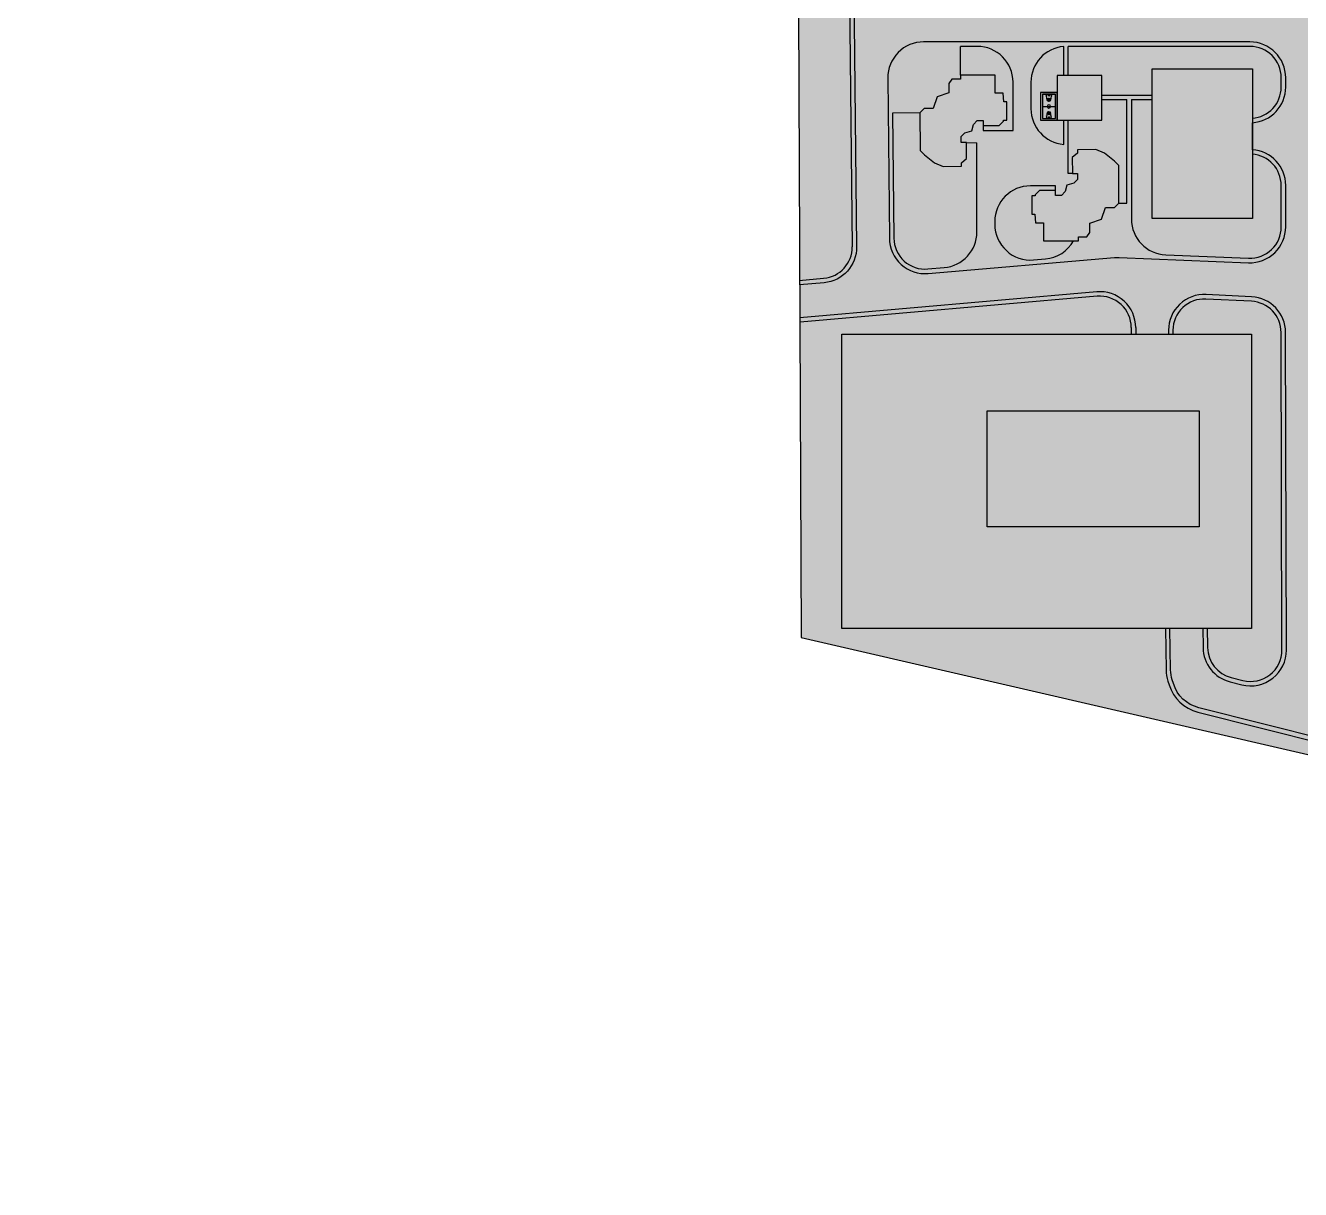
# Model space of a CAD drawing. Header units: inches. Extents: x -634 to 3638, y -6930911 to 5552.
# Drawn here: x 1642.5 to 2070.2, y 1952.9 to 2343.4 of the extents above; entities that cross this region are included whole.
import ezdxf

# ---------------------------------------------------------------- set-up
doc = ezdxf.new("R2010")
doc.units = ezdxf.units.IN
doc.header["$MEASUREMENT"] = 0
doc.layers.add('ELEV', color=134, linetype='Continuous', lineweight=18)
doc.layers.add('SPORT', color=7, linetype='Continuous')
doc.layers.add('муниц.здания', color=181, linetype='Continuous')
for name, color, linetype, true_color in [('дет.площадки', 7, 'Continuous', 0xf5eb38), ('дорога', 7, 'Continuous', 0x737373), ('жил.зона', 7, 'Continuous', 0xee6868), ('парковка', 7, 'Continuous', 0x000000)]:
    doc.layers.add(name, color=color, linetype=linetype, true_color=true_color)

# ---------------------------------------------------------------- blocks, each defined once
blk = doc.blocks.new('A$C6FDB6B95')
at = {"layer": 'SPORT'}
for p, q in [((-2148, 1133), (1300, 1133)), ((-2148, -936), (-2148, 1133)), ((-1920, 438), (-1256, 300)), ((-1918, 904), (1070, 904)), ((-1918, -706), (-1918, 904)), ((-1918, -246), (-1918, 444)), ((-1918, -246), (-1918, 444)), ((-1918, 444), (-1255, 306)), ((-1721, 403), (-1720, 408)), ((-1716, 402), (-1721, 403)), ((-1720, 408), (-1715, 407)), ((-1715, 407), (-1716, 402)), ((-1620, 382), (-1619, 387)), ((-1615, 381), (-1620, 382)), ((-1619, 387), (-1613, 386)), ((-1613, 386), (-1615, 381)), ((-1519, 361), (-1518, 366)), ((-1513, 360), (-1519, 361)), ((-1518, 366), (-1512, 365)), ((-1512, 365), (-1513, 360)), ((-1277, 305), (-1276, 299)), ((-1258, -102), (-1258, 300)), ((-1252, 300), (-1252, -102)), ((-427, -706), (-427, 904)), ((-427, -418), (-427, 616)), ((-421, -706), (-421, 904)), ((-421, -418), (-421, 616)), ((1070, 444), (406, 306)), ((1071, 438), (407, 300)), ((409, -102), (409, 300)), ((429, 305), (428, 299)), ((1070, 904), (1070, -706)), ((1070, -246), (1070, 444)), ((1070, -246), (1070, 444)), ((1300, 1133), (1300, -936)), ((1300, -936), (-2148, -936)), ((-1256, -102), (-1920, -240)), ((-1255, -108), (-1918, -246)), ((1070, -706), (-1918, -706)), ((-1277, -107), (-1276, -101)), ((406, -108), (1070, -246)), ((407, -102), (1071, -240)), ((429, -107), (428, -101))]:
    blk.add_line(p, q, dxfattribs=at)
for points in [[(1300, -936), (-2148, -936), (-2148, 1133), (1300, 1133)], [(1076, -711), (-1924, -711), (-1924, 909), (1076, 909)], [(-1781, 202), (-1784, 202), (-1784, -4), (-1781, -4)], [(671, 361), (669, 366), (664, 365), (665, 360)], [(772, 382), (771, 387), (765, 386), (766, 381)], [(873, 403), (872, 408), (866, 407), (868, 402)], [(932, 202), (936, 202), (936, -4), (932, -4)], [(-1721, -205), (-1720, -211), (-1715, -209), (-1716, -204)], [(-1620, -184), (-1619, -190), (-1613, -188), (-1615, -183)], [(-1519, -163), (-1518, -168), (-1512, -167), (-1513, -162)], [(671, -163), (669, -168), (664, -167), (665, -162)], [(772, -184), (771, -190), (765, -188), (766, -183)], [(873, -205), (872, -211), (866, -209), (868, -204)]]:
    blk.add_lwpolyline(points, close=True, dxfattribs=at)
blk.add_lwpolyline([(403, -102, -0.9858149), (403, 300)], format="xyb", close=True, dxfattribs=at)
for centre, radius in [((-1741, 99), 25.9), ((-424, 99), 207), ((-424, 99), 201), ((892, 99), 25.9)]:
    blk.add_circle(centre, radius, dxfattribs=at)
for centre, radius, start, end in [((-1255, 99), 207, 96.21469, 263.78531), ((-1255, 99), 201, 96.21469, 263.78531), ((-1255, 99), 207, 270, 90), ((-1255, 99), 201, 270.81854, 89.18146), ((406, 99), 207, 90, 270), ((406, 99), 201, 276.21469, 83.78531), ((406, 99), 207, 276.21469, 83.78531)]:
    blk.add_arc(centre, radius, start, end, dxfattribs=at)

msp = doc.modelspace()

# ---------------------------------------------------------------- hatches: boundary and pattern name
at = {"layer": 'ELEV', "linetype": 'Continuous'}
h = msp.add_hatch(dxfattribs=at)
h.set_pattern_fill('ANSI31', color=256, scale=0.01044, style=0)
h.set_pattern_definition([(45, (1262.311104, 3366.587935), (-0.02343928418428, 0.02343928418428), [])])
edge = h.paths.add_edge_path()
edge.add_ellipse((1445.78234, 3471.96182), major_axis=(0, 6932302.83262), ratio=0.00000001506, start_angle=89.999976115149, end_angle=270.000023884851)
edge.add_line((1445.67794, 3474.85168), (1445.67794, 3528.48347))
edge.add_line((1445.67794, 3528.48347), (1445.88675, 3528.48347))
edge.add_line((1445.88675, 3528.48347), (1445.88675, 3474.85168))
at = {"layer": 'дорога', "true_color": 0x636466}
h = msp.add_hatch(color=251, dxfattribs=at)
h.dxf.hatch_style = 1
h.paths.add_polyline_path([(2388.16199, 2558.76151), (1900.91547, 2558.76151), (1902.62868, 2138.1204), (2321.55774, 2041.40864), (2361.66137, 2215.12663), (2374.93753, 2332.70619)])
at = {"layer": 'дорога', "true_color": 0x58ba48}
h = msp.add_hatch(color=85, dxfattribs=at)
h.dxf.hatch_style = 1
h.paths.add_polyline_path([(1916.74228, 2558.76151), (1900.91547, 2558.76151), (1902.14095, 2257.87014), (1910.21854, 2258.59166, 0.391592956), (1919.7837, 2269.16807)])
at = {"layer": 'дорога', "true_color": 0x939598}
h = msp.add_hatch(color=252, dxfattribs=at)
h.dxf.hatch_style = 1
h.paths.add_polyline_path([(1921.28362, 2269.18436), (1918.24236, 2558.76151), (1916.74228, 2558.76151), (1919.7837, 2269.16807, -0.391592956), (1910.21854, 2258.59166), (1902.14095, 2257.87014), (1902.14709, 2256.36472), (1910.352, 2257.09761, 0.391579164)])
h = msp.add_hatch(color=252, dxfattribs=at)
h.dxf.hatch_style = 1
h.paths.add_polyline_path([(1992.22376, 2311.60555), (1990.72376, 2311.60555), (1990.72376, 2303.52521, -0.38956073), (1979.74131, 2315.48199), (1979.74131, 2324.39562, -0.38956073), (1990.72376, 2336.3524), (1990.72376, 2326.60555), (1992.22376, 2326.60555), (1992.22376, 2336.39562), (2053.20321, 2336.39562, -0.414213562), (2063.70321, 2325.89562), (2063.70321, 2322.74805, -0.391081196), (2054.03833, 2312.28132), (2054.03833, 2310.77715, 0.393957642), (2065.20321, 2322.74805), (2065.20321, 2325.89562, 0.414213562), (2053.20321, 2337.89562), (1943.72842, 2337.89562, 0.417089545), (1931.729, 2325.77791), (1932.25599, 2272.05605, 0.437628787), (1945.32304, 2260.22134), (2007.72704, 2265.57767, -0.033533457), (2009.33456, 2265.60755), (2052.71046, 2263.82493, 0.426295645), (2065.20321, 2275.81481), (2065.20321, 2289.74805, 0.393957642), (2054.03833, 2301.71896), (2054.03833, 2300.21479, -0.391081196), (2063.70321, 2289.74805), (2063.70321, 2275.81481, -0.426294931), (2052.77208, 2265.32366), (2024.95252, 2266.46689, -0.402234529), (2013.44524, 2278.45677), (2013.44524, 2318.54919), (2020.39654, 2318.54919), (2020.39654, 2320.04919), (2003.55788, 2320.04919), (2003.55788, 2318.54919), (2011.94524, 2318.54919), (2011.94524, 2283.81956), (2009.25729, 2283.81956), (2007.8017, 2282.34735), (2004.74051, 2282.33222), (2003.42182, 2278.4214), (1999.52552, 2277.06643), (1999.53623, 2274.00196), (1998.54088, 2272.53417), (1998.08063, 2272.5319), (1995.65382, 2272.51991), (1995.65905, 2271.164), (1994.02618, 2271.15659, -0.247736575), (1984.60172, 2265.09827), (1980.63191, 2264.75753, -0.439520281), (1967.60569, 2276.71357), (1967.60569, 2277.61117, -0.414213562), (1979.60569, 2289.61117), (1987.97857, 2289.61117), (1987.97857, 2288.04078), (1987.98706, 2286.32225), (1990.00131, 2286.3322), (1991.2602, 2287.66181), (1991.8371, 2289.85875), (1994.12327, 2290.48908), (1995.38162, 2291.75897), (1995.36786, 2293.77636), (1993.64918, 2293.76787), (1992.22376, 2293.76787)])
h.paths.add_polyline_path([(1973.74131, 2308.21661), (1963.75239, 2308.21661), (1963.75239, 2309.86175), (1963.7439, 2311.58028), (1961.72965, 2311.57033), (1960.47076, 2310.24072), (1959.89386, 2308.04378), (1957.60769, 2307.41345), (1956.34934, 2306.14356), (1956.36309, 2304.12617), (1958.08177, 2304.13466), (1961.60569, 2304.036), (1961.60569, 2274.13858, -0.389351735), (1950.63191, 2262.18254), (1945.19209, 2261.71562, -0.437700029), (1933.75591, 2272.07076), (1933.34467, 2313.99342), (1942.47367, 2314.08297), (1943.92926, 2315.55518), (1946.99045, 2315.57031), (1948.30914, 2319.48113), (1952.20544, 2320.83611), (1952.19473, 2323.90058), (1953.19007, 2325.36836), (1953.65033, 2325.37063), (1956.07714, 2325.38262), (1956.07191, 2326.73853), (1956.07191, 2336.39562), (1961.74131, 2336.39562, -0.414213562), (1973.74131, 2324.39562)], flags=16)
at = {"layer": 'дорога', "true_color": 0x58ba48}
h = msp.add_hatch(color=85, dxfattribs=at)
h.dxf.hatch_style = 1
h.paths.add_polyline_path([(1961.74131, 2336.39562), (1956.07191, 2336.39562), (1956.07191, 2326.73853), (1963.66918, 2326.77299), (1967.74083, 2326.73853), (1967.77015, 2320.64647), (1970.48388, 2320.65435), (1970.6765, 2317.76058), (1971.67373, 2317.76503), (1971.7041, 2311.61939), (1970.52816, 2311.6138), (1970.52942, 2311.35795), (1969.07382, 2309.88804), (1963.75239, 2309.86175), (1963.75239, 2308.21661), (1973.74131, 2308.21661), (1973.74131, 2324.39562, 0.414213562)])
h = msp.add_hatch(color=85, dxfattribs=at)
h.dxf.hatch_style = 1
h.paths.add_polyline_path([(1990.72376, 2311.60555), (1988.55788, 2311.60555), (1988.55788, 2326.60555), (1990.72376, 2326.60555), (1990.72376, 2336.3524, 0.38956073), (1979.74131, 2324.39562), (1979.74131, 2315.48199, 0.38956073), (1990.72376, 2303.52521)])
h.paths.add_polyline_path([(1987.9527, 2312.21072), (1983.57684, 2312.21072), (1983.57684, 2320.31072), (1987.9527, 2320.31072)], flags=16)
h.paths.add_polyline_path([(1986.67996, 2312.22623), (1986.68062, 2312.22308), (1986.69581, 2312.22623)], flags=0)
h.paths.add_polyline_path([(1987.93719, 2316.25296), (1986.32334, 2316.25296, -0.986206236), (1985.20621, 2316.25296), (1984.36804, 2316.25296), (1983.59236, 2316.25296), (1983.59236, 2316.26848), (1983.59236, 2320.2952), (1986.67996, 2320.2952), (1986.68062, 2320.29836), (1986.69581, 2320.2952), (1987.93719, 2320.2952)], flags=0)
h.paths.add_polyline_path([(1986.32011, 2313.958), (1986.30469, 2313.95968, -0.897017361), (1985.22486, 2313.95968), (1985.20944, 2313.958, 0.897017361)], flags=0)
h.paths.add_polyline_path([(1984.83374, 2312.22623), (1984.94423, 2312.75798), (1984.92904, 2312.76114), (1984.9322, 2312.77633), (1984.98901, 2313.03395), (1984.98586, 2313.03461), (1984.98902, 2313.0498), (1985.04673, 2313.30724), (1985.04269, 2313.30807), (1985.04585, 2313.32327), (1985.20615, 2314.01848, -1.006968894), (1986.32334, 2314.01072), (1985.22039, 2314.01072), (1984.84959, 2312.22623)], flags=0)
h.paths.add_polyline_path([(1986.60051, 2312.76114), (1986.58531, 2312.75798), (1986.58216, 2312.77317), (1986.59735, 2312.77633)], flags=0)
h.paths.add_polyline_path([(1986.04408, 2312.58934), (1985.48546, 2312.58934), (1985.48546, 2312.59865), (1985.76477, 2312.63589, -0.414213562), (1985.69495, 2312.70572, -1), (1985.8346, 2312.70572, -0.414213562), (1985.76477, 2312.63589), (1985.98822, 2312.59865), (1986.04408, 2312.59865)], flags=0)
h.paths.add_polyline_path([(1986.54368, 2313.03461), (1986.52849, 2313.03145), (1986.52533, 2313.04664), (1986.54053, 2313.0498)], flags=0)
h.paths.add_polyline_path([(1986.48686, 2313.30807), (1986.47167, 2313.30492), (1986.46851, 2313.32011), (1986.4837, 2313.32327)], flags=0)
h.paths.add_polyline_path([(1986.30782, 2314.02623), (1985.22173, 2314.02623, -0.985814884)], flags=0)
h.paths.add_polyline_path([(1985.22173, 2316.26848), (1986.30782, 2316.26848, 0.985811187)], flags=0)
h.paths.add_polyline_path([(1986.32334, 2318.4952), (1986.30782, 2318.4952, -0.99433131), (1985.22167, 2318.50454), (1985.20944, 2318.56343, 1.048443141)], flags=0)
h.paths.add_polyline_path([(1985.20454, 2318.51072), (1985.20615, 2318.50296, -0.993079335), (1986.32334, 2318.51072)], flags=0)
h.paths.add_polyline_path([(1986.4837, 2319.19817), (1986.46851, 2319.20132), (1986.47167, 2319.21652), (1986.48686, 2319.21336)], flags=0)
h.paths.add_polyline_path([(1986.54053, 2319.47164), (1986.52533, 2319.47479), (1986.52849, 2319.48999), (1986.54368, 2319.48683)], flags=0)
h.paths.add_polyline_path([(1985.06104, 2319.20132), (1985.04585, 2319.19817), (1985.04269, 2319.21336), (1985.05788, 2319.21652)], flags=0)
h.paths.add_polyline_path([(1986.59735, 2319.74511), (1986.58216, 2319.74826), (1986.58531, 2319.76346), (1986.60051, 2319.7603)], flags=0)
h.paths.add_polyline_path([(1985.00421, 2319.47479), (1984.98902, 2319.47164), (1984.98586, 2319.48683), (1985.00106, 2319.48999)], flags=0)
h.paths.add_polyline_path([(1985.69495, 2319.81572, -0.414213562), (1985.76477, 2319.88555), (1985.54132, 2319.92279), (1985.48546, 2319.92279), (1985.48546, 2319.9321), (1986.04408, 2319.9321), (1986.04408, 2319.92279), (1985.76477, 2319.88555, -0.414213562), (1985.8346, 2319.81572, -1)], flags=0)
h.paths.add_polyline_path([(1984.94739, 2319.74826), (1984.9322, 2319.74511), (1984.92904, 2319.7603), (1984.94423, 2319.76346)], flags=0)
h = msp.add_hatch(color=85, dxfattribs=at)
h.dxf.hatch_style = 1
h.paths.add_polyline_path([(2053.20321, 2336.39562), (1992.22376, 2336.39562), (1992.22376, 2326.60555), (2003.55788, 2326.60555), (2003.55788, 2320.04919), (2020.39654, 2320.04919), (2020.39654, 2328.90312), (2054.03833, 2328.90312), (2054.03833, 2312.28132, 0.391081196), (2063.70321, 2322.74805), (2063.70321, 2325.89562, 0.414213562)])
at = {"layer": 'дорога', "true_color": 0xcd6928}
h = msp.add_hatch(color=32, dxfattribs=at)
h.dxf.hatch_style = 1
h.paths.add_polyline_path([(1971.67373, 2317.76503), (1970.6765, 2317.76058), (1970.48388, 2320.65435), (1967.77015, 2320.64647), (1967.74083, 2326.73853), (1963.66918, 2326.77299), (1956.07191, 2326.73853), (1956.07714, 2325.38262), (1953.65033, 2325.37063), (1953.19007, 2325.36836), (1952.19473, 2323.90058), (1952.20544, 2320.83611), (1948.30914, 2319.48113), (1946.99045, 2315.57031), (1943.92926, 2315.55518), (1942.47367, 2314.08297), (1942.53609, 2301.45006), (1944.00615, 2299.99446), (1947.35092, 2297.29635), (1950.25137, 2296.13558), (1956.40243, 2296.16597), (1956.39662, 2297.34191), (1958.10807, 2298.81338), (1958.08177, 2304.13466), (1956.36309, 2304.12617), (1956.34934, 2306.14356), (1957.60769, 2307.41345), (1959.89386, 2308.04378), (1960.47076, 2310.24072), (1961.72965, 2311.57033), (1963.7439, 2311.58028), (1963.75239, 2309.86175), (1969.07382, 2309.88804), (1970.52942, 2311.35795), (1970.52816, 2311.6138), (1971.7041, 2311.61939)])
at = {"layer": 'дорога', "true_color": 0xf4ee51}
h = msp.add_hatch(color=41, dxfattribs=at)
h.dxf.hatch_style = 1
h.paths.add_polyline_path([(2003.55788, 2326.60555), (1988.55788, 2326.60555), (1988.55788, 2311.60555), (2003.55788, 2311.60555)])
at = {"layer": 'дорога', "true_color": 0x636466}
h = msp.add_hatch(color=251, dxfattribs=at)
h.dxf.hatch_style = 1
h.paths.add_polyline_path([(2054.03833, 2328.90312), (2020.39654, 2328.90312), (2020.39654, 2278.6916), (2054.03833, 2278.6916)])
at = {"layer": 'дорога', "true_color": 0x58ba48}
h = msp.add_hatch(color=85, dxfattribs=at)
h.dxf.hatch_style = 1
h.paths.add_polyline_path([(2011.94524, 2318.54919), (2003.55788, 2318.54919), (2003.55788, 2311.60555), (1992.22376, 2311.60555), (1992.22376, 2293.76787), (1993.64918, 2293.76787), (1993.62289, 2299.08915), (1995.33434, 2300.56062), (1995.32853, 2301.73656), (2001.47959, 2301.76695), (2004.38003, 2300.60618), (2007.72481, 2297.90808), (2009.19487, 2296.45248), (2009.25729, 2283.81956), (2011.94524, 2283.81956)])
h = msp.add_hatch(color=85, dxfattribs=at)
h.dxf.hatch_style = 1
h.paths.add_polyline_path([(2063.70321, 2275.81481), (2063.70321, 2289.74805, 0.391081196), (2054.03833, 2300.21479), (2054.03833, 2278.6916), (2020.39654, 2278.6916), (2020.39654, 2318.54919), (2013.44524, 2318.54919), (2013.44524, 2278.45677, 0.402234529), (2024.95252, 2266.46689), (2052.77208, 2265.32366, 0.426294931)])
h = msp.add_hatch(color=85, dxfattribs=at)
h.dxf.hatch_style = 1
h.paths.add_polyline_path([(1961.60569, 2304.036), (1958.08177, 2304.13466), (1958.10807, 2298.81338), (1956.39662, 2297.34191), (1956.40243, 2296.16597), (1950.25137, 2296.13558), (1947.35092, 2297.29635), (1944.00615, 2299.99446), (1942.53609, 2301.45006), (1942.47367, 2314.08297), (1933.34467, 2313.99342), (1933.75591, 2272.07076, 0.437700029), (1945.19209, 2261.71562), (1950.63191, 2262.18254, 0.389351735), (1961.60569, 2274.13858)])
at = {"layer": 'дорога', "true_color": 0xcd6928}
h = msp.add_hatch(color=32, dxfattribs=at)
h.dxf.hatch_style = 1
h.paths.add_polyline_path([(2009.19487, 2296.45248), (2007.72481, 2297.90808), (2004.38003, 2300.60618), (2001.47959, 2301.76695), (1995.32853, 2301.73656), (1995.33434, 2300.56062), (1993.62289, 2299.08915), (1993.64918, 2293.76787), (1995.36786, 2293.77636), (1995.38162, 2291.75897), (1994.12327, 2290.48908), (1991.8371, 2289.85875), (1991.2602, 2287.66181), (1990.00131, 2286.3322), (1987.98706, 2286.32225), (1987.97857, 2288.04078), (1982.65713, 2288.01449), (1981.20153, 2286.54458), (1981.2028, 2286.28873), (1980.02686, 2286.28314), (1980.05723, 2280.1375), (1981.05446, 2280.14195), (1981.24708, 2277.24818), (1983.96081, 2277.25606), (1983.99013, 2271.164), (1988.06178, 2271.12954), (1995.65905, 2271.164), (1995.65382, 2272.51991), (1998.08063, 2272.5319), (1998.54088, 2272.53417), (1999.53623, 2274.00196), (1999.52552, 2277.06643), (2003.42182, 2278.4214), (2004.74051, 2282.33222), (2007.8017, 2282.34735), (2009.25729, 2283.81956)])
at = {"layer": 'дорога', "true_color": 0x58ba48}
h = msp.add_hatch(color=85, dxfattribs=at)
h.dxf.hatch_style = 1
h.paths.add_polyline_path([(1983.96081, 2277.25606), (1981.24708, 2277.24818), (1981.05446, 2280.14195), (1980.05723, 2280.1375), (1980.02686, 2286.28314), (1981.2028, 2286.28873), (1981.20153, 2286.54458), (1982.65713, 2288.01449), (1987.97857, 2288.04078), (1987.97857, 2289.61117), (1979.60569, 2289.61117, 0.414213562), (1967.60569, 2277.61117), (1967.60569, 2276.71357, 0.439520281), (1980.63191, 2264.75753), (1984.60172, 2265.09827, 0.247736575), (1994.02618, 2271.15659), (1988.06178, 2271.12954), (1983.99013, 2271.164)])
h = msp.add_hatch(color=85, dxfattribs=at)
h.dxf.hatch_style = 1
h.paths.add_polyline_path([(2024.86257, 2141.16318), (1916.27333, 2141.16318), (1916.27333, 2239.89936), (2013.38505, 2239.89936), (2013.38505, 2242.09081, 0.440017103), (2001.96968, 2252.55083), (1902.19818, 2243.81974), (1902.62868, 2138.1204), (2321.55774, 2041.40864), (2361.66137, 2215.12663), (2363.93033, 2235.22158), (2362.05875, 2235.32596, 0.372700523), (2351.18231, 2226.9231), (2320.50665, 2075.20333, -0.079040438), (2319.02333, 2071.22946, -0.328453608), (2284.1007, 2055.58834), (2078.44782, 2102.28989), (2035.69161, 2113.08823, -0.261418449), (2026.10279, 2122.17961), (2025.70148, 2123.47406, -0.071049496), (2025.09794, 2127.24345)])
h = msp.add_hatch(color=85, dxfattribs=at)
h.dxf.hatch_style = 1
h.paths.add_polyline_path([(2063.66234, 2240.43333, 0.399016405), (2053.68238, 2250.89295), (2038.40506, 2251.65048, 0.428800516), (2027.38505, 2241.16336), (2027.38505, 2239.89936), (2053.69143, 2239.89936), (2053.69143, 2141.16318), (2038.86458, 2141.16318), (2038.97387, 2134.69958, 0.338759954), (2046.90126, 2124.69675), (2050.87024, 2123.69436, 0.489484039), (2063.94132, 2133.9022)], flags=17)
at = {"layer": 'дорога', "true_color": 0x939598}
h = msp.add_hatch(color=252, dxfattribs=at)
h.dxf.hatch_style = 1
h.paths.add_polyline_path([(2053.69143, 2239.89936), (1916.27333, 2239.89936), (1916.27333, 2141.16318), (2053.69143, 2141.16318)])
h.paths.add_polyline_path([(1965.03613, 2175.21502), (1965.03613, 2214.17489), (2036.20282, 2214.17489), (2036.20282, 2175.21502)], flags=16)
h = msp.add_hatch(color=252, dxfattribs=at)
h.dxf.hatch_style = 1
h.paths.add_polyline_path([(2036.05891, 2114.54256, -0.261418449), (2027.53551, 2122.62379), (2027.1342, 2123.91824, -0.071049496), (2026.59773, 2127.26881), (2026.36279, 2141.16318), (2024.863, 2141.13782), (2025.09794, 2127.24345, 0.071049496), (2025.70148, 2123.47406), (2026.10279, 2122.17961, 0.261418449), (2035.69161, 2113.08823), (2078.43031, 2102.29431), (2284.1007, 2055.58834, 0.328453608), (2319.02333, 2071.22946, 0.079040438), (2320.50665, 2075.20333), (2351.18231, 2226.9231, -0.372700523), (2362.05875, 2235.32596), (2363.93033, 2235.22158), (2364.0989, 2236.71451), (2362.14227, 2236.82363, 0.372700523), (2349.71206, 2227.22037), (2319.0364, 2075.50059, -0.079040438), (2317.7179, 2071.96826, -0.328388991), (2284.42571, 2057.05272), (2078.79761, 2103.74865)])
at = {"layer": 'дорога', "true_color": 0x4554a5}
h = msp.add_hatch(color=175, dxfattribs=at)
h.dxf.hatch_style = 1
h.paths.add_polyline_path([(2036.20282, 2214.17489), (1965.03613, 2214.17489), (1965.03613, 2175.21502), (2036.20282, 2175.21502)])

# ---------------------------------------------------------------- linework, layer by layer
at = {"color": 7}
msp.add_lwpolyline([(1902.62868, 2138.1204), (2321.55774, 2041.40864), (2361.66137, 2215.12663), (2374.93753, 2332.70619), (2388.16199, 2558.76151), (1900.91547, 2558.76151)], close=True, dxfattribs=at)
at = {"layer": 'дет.площадки'}
msp.add_lwpolyline([(2003.55788, 2326.60555), (1988.55788, 2326.60555), (1988.55788, 2311.60555), (2003.55788, 2311.60555)], close=True, dxfattribs=at)
at = {"layer": 'дорога'}
for p, q in [((1916.74244, 2558.74576), (1919.78387, 2269.15198)), ((1956.07191, 2326.73853), (1956.07191, 2336.39562)), ((1990.72376, 2326.60555), (1990.72376, 2336.3524)), ((1992.22376, 2326.60555), (1992.22376, 2336.39562)), ((2003.55788, 2320.04919), (2020.39654, 2320.04919)), ((2003.55788, 2318.54919), (2011.94524, 2318.54919)), ((2011.94524, 2283.81956), (2011.94524, 2318.54919)), ((2013.44524, 2318.54919), (2020.39654, 2318.54919)), ((1942.47367, 2314.08297), (1933.34467, 2313.99342)), ((1963.75239, 2309.86175), (1963.75239, 2308.21661)), ((1990.72376, 2303.52521), (1990.72376, 2311.60555)), ((1992.22376, 2293.76787), (1992.22376, 2311.60555)), ((1963.75239, 2308.21661), (1973.74131, 2308.21661)), ((1958.08177, 2304.13466), (1961.60569, 2304.036)), ((1993.64918, 2293.76787), (1992.22376, 2293.76787)), ((1987.97857, 2289.61117), (1979.60569, 2289.61117)), ((1987.97857, 2288.04078), (1987.97857, 2289.61117)), ((2009.25729, 2283.81956), (2011.94524, 2283.81956)), ((2013.38505, 2242.09081), (2013.38505, 2239.89936)), ((2014.88505, 2242.09081), (2014.88505, 2239.89936)), ((2025.88505, 2241.13091), (2025.88505, 2239.89936)), ((2027.38505, 2241.13091), (2027.38505, 2239.89936))]:
    msp.add_line(p, q, dxfattribs=at)
for points in [[(1918.24236, 2558.76151), (1921.28379, 2269.16773, -0.39117971), (1910.352, 2257.09761), (1902.14709, 2256.36472)], [(1973.74131, 2308.21661), (1973.74131, 2324.39562, 0.414213562), (1961.74131, 2336.39562), (1956.07191, 2336.39562)], [(1990.72376, 2336.3524, 0.38956073), (1979.74131, 2324.39562), (1979.74131, 2315.48199)], [(2053.93394, 2312.27351, 0.393957642), (2063.70321, 2322.74805), (2063.70321, 2325.89562, 0.414213562), (2053.20321, 2336.39562), (1992.22376, 2336.39562)], [(2013.44524, 2318.54919), (2013.44524, 2278.45677, 0.402234529), (2024.95252, 2266.46689), (2052.77208, 2265.32366, 0.426294931), (2063.70321, 2275.81481), (2063.70321, 2289.74805, 0.393957642), (2053.93394, 2300.2226)], [(1933.34467, 2313.99342), (1933.75591, 2272.07076, 0.437700029), (1945.19209, 2261.71562), (1950.63191, 2262.18254)], [(1933.34467, 2313.99342), (1933.75591, 2272.07076, 0.437700029), (1945.19209, 2261.71562), (1950.63191, 2262.18254, 0.389351735), (1961.60569, 2274.13858), (1961.60569, 2304.036)], [(1967.60569, 2277.61117), (1967.60569, 2276.71357, 0.439520281), (1980.63191, 2264.75753), (1984.60172, 2265.09827, 0.247736575), (1994.02618, 2271.15659)], [(1902.01363, 2257.85877), (1910.21854, 2258.59166, 0.39117971), (1919.78386, 2269.15302)], [(2014.88505, 2242.09081), (2014.88505, 2242.09081, 0.440017103), (2001.83892, 2254.04512), (1902.19205, 2245.32494)], [(2013.38505, 2242.09081, 0.440017103), (2001.96968, 2252.55083), (1902.32282, 2243.83065)], [(2037.36122, 2141.34915), (2037.47408, 2134.67422, 0.338759954), (2046.53396, 2123.24242), (2050.50294, 2122.24003, 0.489484039), (2065.44131, 2133.90613), (2065.16233, 2240.43726, 0.399016405), (2053.75667, 2252.39111), (2038.47934, 2253.14864, 0.428800516), (2025.88505, 2241.16336)], [(2038.861, 2141.37451), (2038.97387, 2134.69958, 0.338759954), (2046.90126, 2124.69675), (2050.87024, 2123.69436, 0.489484039), (2063.94132, 2133.9022), (2063.66234, 2240.43333, 0.399016405), (2053.68238, 2250.89295), (2038.40506, 2251.65048, 0.428800516), (2027.38505, 2241.16336, 0.428800516)], [(2364.0989, 2236.71451), (2362.14227, 2236.82363, 0.372700523), (2349.71206, 2227.22037), (2319.0364, 2075.50059, -0.079040438), (2317.7179, 2071.96826, -0.328388991), (2284.42571, 2057.05272), (2078.79761, 2103.74865), (2036.05891, 2114.54256, -0.261418449), (2027.53551, 2122.62379), (2027.1342, 2123.91824, -0.071049496), (2026.59773, 2127.26881), (2026.36279, 2141.16318), (2024.863, 2141.13782), (2025.09794, 2127.24345, 0.071049496), (2025.70148, 2123.47406), (2026.10279, 2122.17961, 0.261418449), (2035.69161, 2113.08823), (2078.43031, 2102.29431)]]:
    msp.add_lwpolyline(points, format="xyb", dxfattribs=at)
msp.add_lwpolyline([(2054.03833, 2310.77715, 0.393957642), (2065.20321, 2322.74805), (2065.20321, 2325.89562, 0.414213562), (2053.20321, 2337.89562), (1943.72842, 2337.89562, 0.417089545), (1931.729, 2325.77791), (1932.25599, 2272.05605, 0.437628787), (1945.32304, 2260.22134), (2007.72704, 2265.57767, -0.033533457), (2009.33456, 2265.60755), (2052.71049, 2263.82492, 0.426294931), (2065.20321, 2275.81481), (2065.20321, 2289.74805, 0.393957642), (2054.03833, 2301.71896)], format="xyb", close=True, dxfattribs=at)
for points in [[(1961.74131, 2336.39562), (1956.07191, 2336.39562)], [(1980.63191, 2264.75753), (1984.60172, 2265.09827)]]:
    msp.add_lwpolyline(points, dxfattribs=at)
for centre, start, end in [((1991.74131, 2315.48199), 180, 265.135739), ((1979.60569, 2277.61117), 90, 180)]:
    msp.add_arc(centre, 12, start, end, dxfattribs=at)
at = {"layer": 'жил.зона', "ltscale": 100}
for points in [[(1946.99045, 2315.57031), (1943.92926, 2315.55518), (1942.47367, 2314.08297), (1942.53609, 2301.45006), (1944.00615, 2299.99446), (1947.35092, 2297.29635), (1950.25137, 2296.13558), (1956.40243, 2296.16597), (1956.39662, 2297.34191), (1958.10807, 2298.81338), (1958.08177, 2304.13466), (1956.36309, 2304.12617), (1956.34934, 2306.14356), (1957.60769, 2307.41345), (1959.89386, 2308.04378), (1960.47076, 2310.24072), (1961.72965, 2311.57033), (1963.7439, 2311.58028), (1963.75239, 2309.86175), (1969.07382, 2309.88804), (1970.52942, 2311.35795), (1970.52816, 2311.6138), (1971.7041, 2311.61939), (1971.67373, 2317.76503), (1970.6765, 2317.76058), (1970.48388, 2320.65435), (1967.77015, 2320.64647), (1967.74083, 2326.73853), (1963.66918, 2326.77299), (1956.07191, 2326.73853), (1956.07714, 2325.38262), (1953.65033, 2325.37063), (1953.19007, 2325.36836), (1952.19473, 2323.90058), (1952.20544, 2320.83611), (1948.30914, 2319.48113), (1946.99045, 2315.57031)], [(2004.74051, 2282.33222), (2007.8017, 2282.34735), (2009.25729, 2283.81956), (2009.19487, 2296.45248), (2007.72481, 2297.90808), (2004.38003, 2300.60618), (2001.47959, 2301.76695), (1995.32853, 2301.73656), (1995.33434, 2300.56062), (1993.62289, 2299.08915), (1993.64918, 2293.76787), (1995.36786, 2293.77636), (1995.38162, 2291.75897), (1994.12327, 2290.48908), (1991.8371, 2289.85875), (1991.2602, 2287.66181), (1990.00131, 2286.3322), (1987.98706, 2286.32225), (1987.97857, 2288.04078), (1982.65713, 2288.01449), (1981.20153, 2286.54458), (1981.2028, 2286.28873), (1980.02686, 2286.28314), (1980.05723, 2280.1375), (1981.05446, 2280.14195), (1981.24708, 2277.24818), (1983.96081, 2277.25606), (1983.99013, 2271.164), (1988.06178, 2271.12954), (1995.65905, 2271.164), (1995.65382, 2272.51991), (1998.08063, 2272.5319), (1998.54088, 2272.53417), (1999.53623, 2274.00196), (1999.52552, 2277.06643), (2003.42182, 2278.4214), (2004.74051, 2282.33222)]]:
    msp.add_lwpolyline(points, dxfattribs=at)
at = {"layer": 'муниц.здания'}
msp.add_lwpolyline([(1965.03613, 2214.17489), (2036.20282, 2214.17489), (2036.20282, 2175.21502), (1965.03613, 2175.21502)], close=True, dxfattribs=at)
at = {"layer": 'парковка'}
for points in [[(2020.39654, 2328.90312), (2054.03833, 2328.90312), (2054.03833, 2278.6916), (2020.39654, 2278.6916)], [(1916.27333, 2239.89936), (2053.69143, 2239.89936), (2053.69143, 2141.16318), (1916.27333, 2141.16318)]]:
    msp.add_lwpolyline(points, close=True, dxfattribs=at)

# ---------------------------------------------------------------- block references
at = {"layer": 'дет.площадки', "xscale": -0.002700000000004366, "yscale": 0.002700000000004366, "zscale": 0.002700000000004366, "rotation": 270}
msp.add_blockref('A$C6FDB6B95', (1985.49761, 2317.406), dxfattribs=at)

doc.saveas('drawing.dxf')
